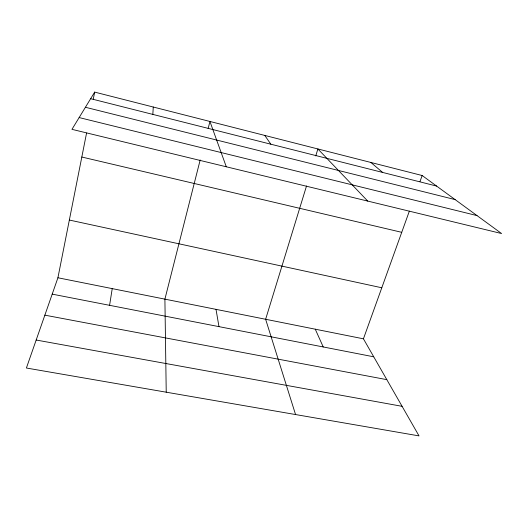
<?xml version="1.0" encoding="UTF-8"?>
<svg xmlns="http://www.w3.org/2000/svg" width="528" height="528" viewBox="0 0 528 528"><rect width="100%" height="100%" fill="white"/><g stroke="black" fill="none" stroke-linecap="round" stroke-linejoin="round"><path stroke-width="0.79" d="M152.836 114.404L153.265 107.026M109.586 305.316L112.233 288.618M57.922 277.768L363.436 338.818L419.027 435.897L26.4 368.016L57.922 277.768L86.566 133.043M93.238 99.337L94.67 92.103L422.162 175.52L501.6 233.554L71.96 129.347L94.67 92.103M200.178 159.971L164.901 299.145L166.228 392.192M208.144 128.542L209.933 121.46L226.294 166.782M306.524 185.975L265.63 319.275L295.555 414.553M315.751 155.899L317.882 148.955L367.732 201.082M363.436 338.818L409.358 211.121M419.978 181.579L422.162 175.52M36.175 340.025L402.092 406.322M44.86 315.157L386.819 379.652M52.206 294.136L373.732 356.803M69.346 220.044L381.79 287.773M81.82 157.027L401.729 232.327M79.141 117.566L477.015 215.596M85.417 107.27L455.129 199.604M90.651 98.696L436.603 186.067M370.861 162.452L382.668 172.451M264.779 135.432L270.838 144.203M315.256 329.188L323.235 346.955M216.018 309.362L218.968 326.634"/></g></svg>
